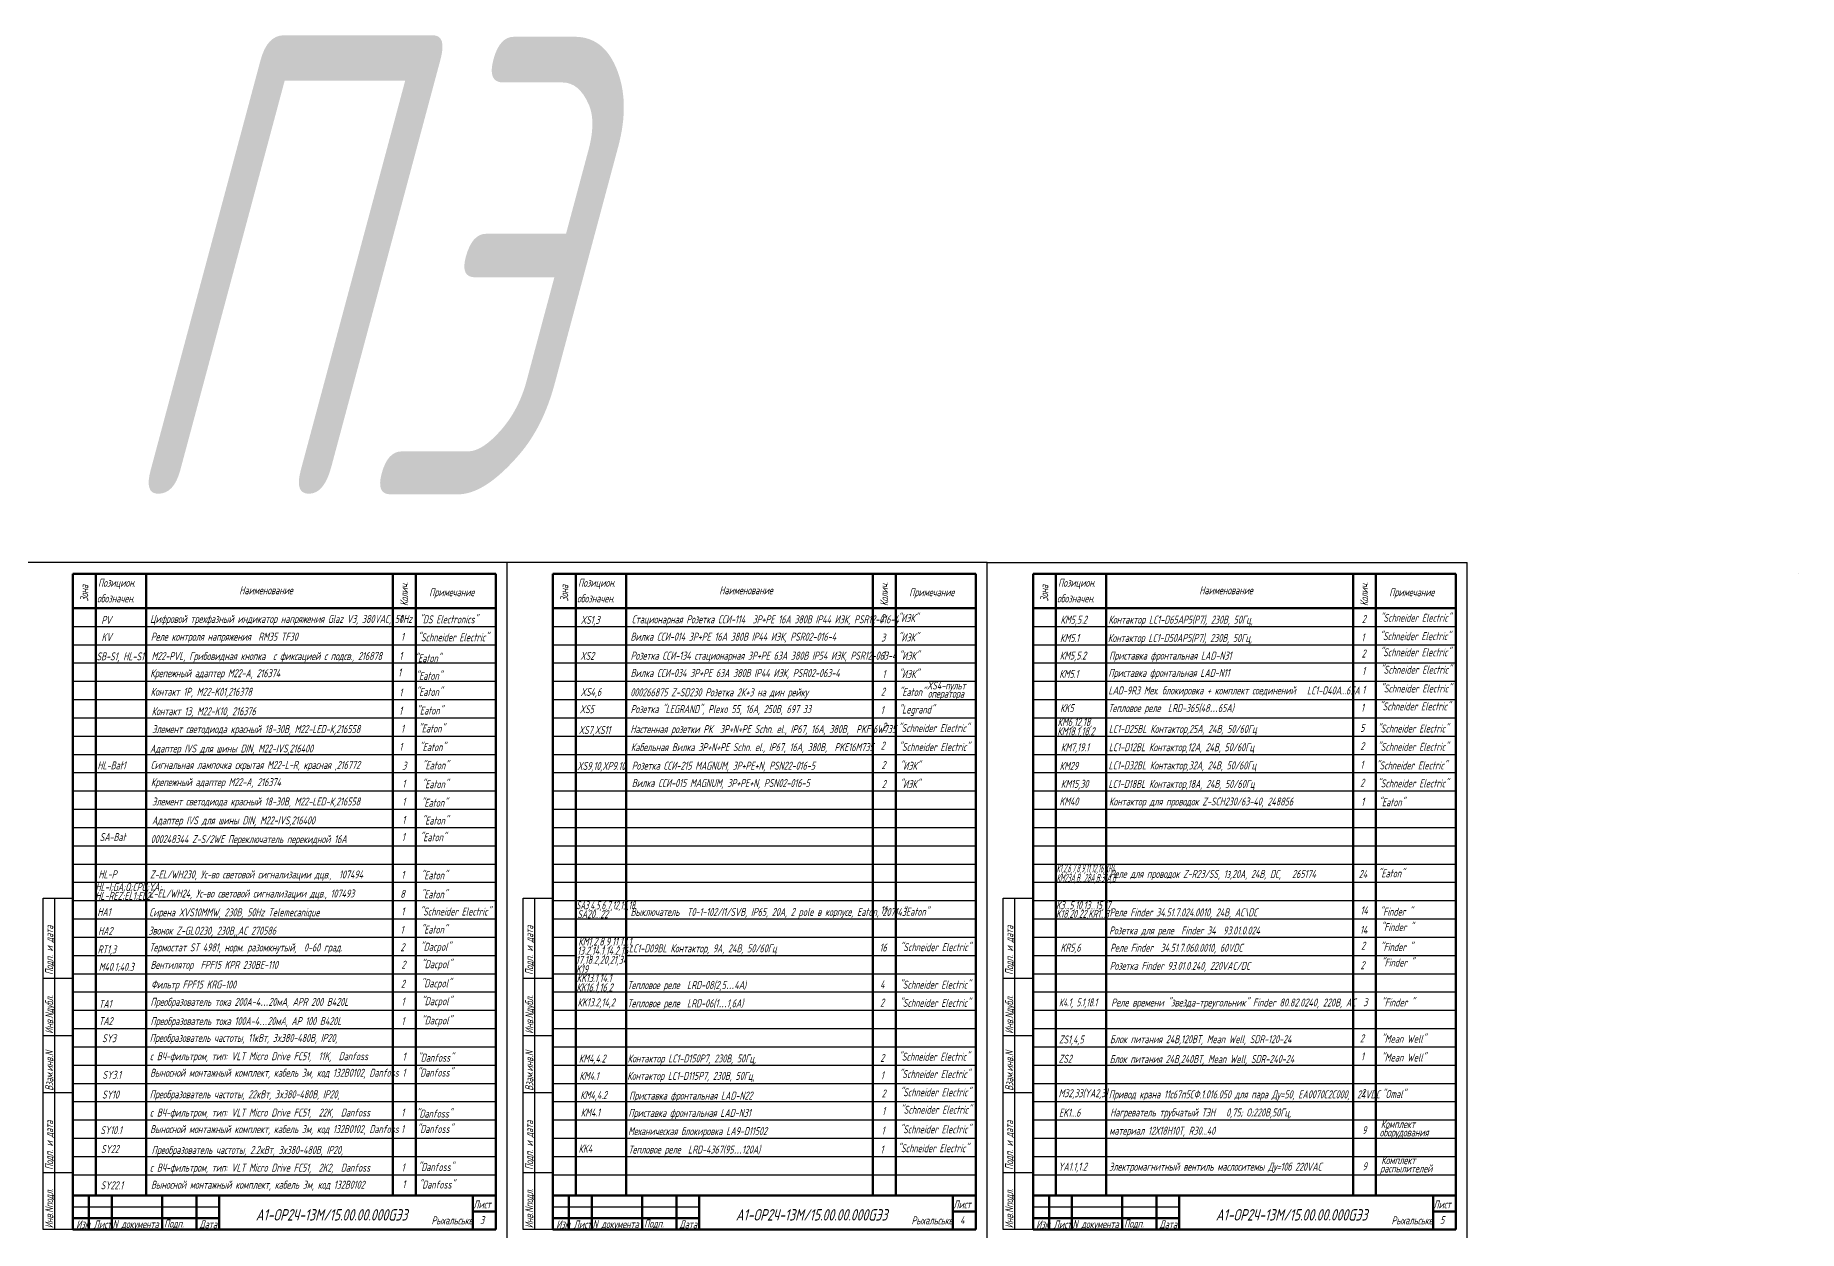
# Model space of a CAD drawing. Header units: millimetres. Extents: x 14016 to 19364, y 4274 to 5404.
# Drawn here: x 14440 to 15211, y 4575 to 5098 of the extents above; entities that cross this region are included whole.
import ezdxf
from ezdxf.enums import TextEntityAlignment as Align

# ---------------------------------------------------------------- set-up
doc = ezdxf.new("R2010")
doc.units = ezdxf.units.MM
doc.header["$LTSCALE"] = 15
doc.layers.add('0.35 TEXT', color=7, linetype='Continuous', lineweight=35)
doc.layers.add('LWT 0.6', color=7, linetype='Continuous', lineweight=50)
doc.styles.add('34', font='gost.shx', dxfattribs={"width": 0.8, "oblique": 15, "height": 3.5})
doc.styles.add('35', font='gost.shx', dxfattribs={"width": 0.7, "oblique": 15, "height": 5})

msp = doc.modelspace()

# ---------------------------------------------------------------- linework, layer by layer
for p, q in [((14646, 4867.56, -0.02), (14436, 4867.56, -0.02)), ((14646, 4570.56, -0.02), (14646, 4867.56, -0.02)), ((14856, 4867.56, -0.02), (14646, 4867.56, -0.02)), ((14856, 4867.56, -0.02), (15066, 4867.56, -0.02)), ((14856, 4570.56, -0.02), (14856, 4867.56, -0.02)), ((15066, 4570.56, -0.02), (15066, 4867.56, -0.02)), ((15211, 4862.56, -0.02), (15211, 4862.56, -0.02)), ((14456, 4839.56, -0.02), (14641, 4839.56, -0.02)), ((14666, 4839.56, -0.02), (14851, 4839.56, -0.02)), ((14876, 4839.56, -0.02), (15061, 4839.56, -0.02)), ((14456, 4831.56, -0.02), (14641, 4831.56, -0.02)), ((14666, 4831.56, -0.02), (14851, 4831.56, -0.02)), ((14876, 4831.56, -0.02), (15061, 4831.56, -0.02)), ((14456, 4823.56, -0.02), (14641, 4823.56, -0.02)), ((14666, 4823.56, -0.02), (14851, 4823.56, -0.02)), ((14876, 4823.56, -0.02), (15061, 4823.56, -0.02)), ((14456, 4815.56, -0.02), (14641, 4815.56, -0.02)), ((14666, 4815.56, -0.02), (14851, 4815.56, -0.02)), ((14876, 4815.56, -0.02), (15061, 4815.56, -0.02)), ((14456, 4807.56, -0.02), (14641, 4807.56, -0.02)), ((14666, 4807.56, -0.02), (14851, 4807.56, -0.02)), ((14876, 4807.56, -0.02), (15061, 4807.56, -0.02)), ((14456, 4799.56, -0.02), (14641, 4799.56, -0.02)), ((14666, 4799.56, -0.02), (14851, 4799.56, -0.02)), ((14876, 4799.56, -0.02), (15061, 4799.56, -0.02)), ((14456, 4791.56, -0.02), (14641, 4791.56, -0.02)), ((14666, 4791.56, -0.02), (14851, 4791.56, -0.02)), ((14876, 4791.56, -0.02), (15061, 4791.56, -0.02)), ((14456, 4783.56, -0.02), (14641, 4783.56, -0.02)), ((14666, 4783.56, -0.02), (14851, 4783.56, -0.02)), ((14876, 4783.56, -0.02), (15061, 4783.56, -0.02)), ((14456, 4775.56, -0.02), (14641, 4775.56, -0.02)), ((14666, 4775.56, -0.02), (14851, 4775.56, -0.02)), ((14876, 4775.56, -0.02), (15061, 4775.56, -0.02)), ((14456, 4767.56, -0.02), (14641, 4767.56, -0.02)), ((14666, 4767.56, -0.02), (14851, 4767.56, -0.02)), ((14876, 4767.56, -0.02), (15061, 4767.56, -0.02)), ((14456, 4759.56, -0.02), (14641, 4759.56, -0.02)), ((14666, 4759.56, -0.02), (14851, 4759.56, -0.02)), ((14876, 4759.56, -0.02), (15061, 4759.56, -0.02)), ((14456, 4751.56, -0.02), (14641, 4751.56, -0.02)), ((14666, 4751.56, -0.02), (14851, 4751.56, -0.02)), ((14876, 4751.56, -0.02), (15061, 4751.56, -0.02)), ((14456, 4743.56, -0.02), (14641, 4743.56, -0.02)), ((14666, 4743.56, -0.02), (14851, 4743.56, -0.02)), ((14876, 4743.56, -0.02), (15061, 4743.56, -0.02)), ((14456, 4735.56, -0.02), (14641, 4735.56, -0.02)), ((14666, 4735.56, -0.02), (14851, 4735.56, -0.02)), ((14876, 4735.56, -0.02), (15061, 4735.56, -0.02)), ((14456, 4727.56, -0.02), (14641, 4727.56, -0.02)), ((14666, 4727.56, -0.02), (14851, 4727.56, -0.02)), ((14876, 4727.56, -0.02), (15061, 4727.56, -0.02)), ((14443, 4575.56, -0.02), (14443, 4720.56, -0.02)), ((14443, 4720.56, -0.02), (14456, 4720.56, -0.02)), ((14448, 4575.56, -0.02), (14448, 4720.56, -0.02)), ((14456, 4719.56, -0.02), (14641, 4719.56, -0.02)), ((14653, 4575.56, -0.02), (14653, 4720.56, -0.02)), ((14653, 4720.56, -0.02), (14666, 4720.56, -0.02)), ((14658, 4575.56, -0.02), (14658, 4720.56, -0.02)), ((14666, 4719.56, -0.02), (14851, 4719.56, -0.02)), ((14863, 4575.56, -0.02), (14863, 4720.56, -0.02)), ((14863, 4720.56, -0.02), (14876, 4720.56, -0.02)), ((14868, 4575.56, -0.02), (14868, 4720.56, -0.02)), ((14876, 4719.56, -0.02), (15061, 4719.56, -0.02)), ((14456, 4711.56, -0.02), (14641, 4711.56, -0.02)), ((14666, 4711.56, -0.02), (14851, 4711.56, -0.02)), ((14876, 4711.56, -0.02), (15061, 4711.56, -0.02)), ((14456, 4703.56, -0.02), (14641, 4703.56, -0.02)), ((14666, 4703.56, -0.02), (14851, 4703.56, -0.02)), ((14876, 4703.56, -0.02), (15061, 4703.56, -0.02)), ((14456, 4695.56, -0.02), (14641, 4695.56, -0.02)), ((14666, 4695.56, -0.02), (14676, 4695.56, -0.02)), ((14698, 4695.56, -0.02), (14851, 4695.56, -0.02)), ((14876, 4695.56, -0.02), (15061, 4695.56, -0.02)), ((14443, 4685.56, -0.02), (14456, 4685.56, -0.02)), ((14456, 4687.56, -0.02), (14641, 4687.56, -0.02)), ((14653, 4685.56, -0.02), (14666, 4685.56, -0.02)), ((14666, 4687.56, -0.02), (14851, 4687.56, -0.02)), ((14863, 4685.56, -0.02), (14876, 4685.56, -0.02)), ((14876, 4687.56, -0.02), (15061, 4687.56, -0.02)), ((14456, 4679.56, -0.02), (14641, 4679.56, -0.02)), ((14666, 4679.56, -0.02), (14676, 4679.56, -0.02)), ((14676, 4679.56, -0.02), (14851, 4679.56, -0.02)), ((14876, 4679.56, -0.02), (15061, 4679.56, -0.02)), ((14456, 4671.56, -0.02), (14641, 4671.56, -0.02)), ((14666, 4671.56, -0.02), (14851, 4671.56, -0.02)), ((14876, 4671.56, -0.02), (15061, 4671.56, -0.02)), ((14443, 4660.56, -0.02), (14456, 4660.56, -0.02)), ((14456, 4663.56, -0.02), (14641, 4663.56, -0.02)), ((14653, 4660.56, -0.02), (14666, 4660.56, -0.02)), ((14666, 4663.56, -0.02), (14851, 4663.56, -0.02)), ((14863, 4660.56, -0.02), (14876, 4660.56, -0.02)), ((14876, 4663.56, -0.02), (15061, 4663.56, -0.02)), ((14456, 4655.56, -0.02), (14641, 4655.56, -0.02)), ((14666, 4655.56, -0.02), (14851, 4655.56, -0.02)), ((14876, 4655.56, -0.02), (15061, 4655.56, -0.02)), ((14456, 4647.56, -0.02), (14641, 4647.56, -0.02)), ((14666, 4647.56, -0.02), (14851, 4647.56, -0.02)), ((14876, 4647.56, -0.02), (15061, 4647.56, -0.02)), ((14456, 4639.56, -0.02), (14641, 4639.56, -0.02)), ((14456, 4639.56, -0.02), (14641, 4639.56, -0.02)), ((14666, 4639.56, -0.02), (14698, 4639.56, -0.02)), ((14666, 4639.56, -0.02), (14676, 4639.56, -0.02)), ((14698, 4639.56, -0.02), (14851, 4639.56, -0.02)), ((14698, 4639.56, -0.02), (14851, 4639.56, -0.02)), ((14876, 4639.56, -0.02), (15061, 4639.56, -0.02)), ((14876, 4639.56, -0.02), (15061, 4639.56, -0.02)), ((14443, 4635.56, -0.02), (14456, 4635.56, -0.02)), ((14456, 4631.56, -0.02), (14641, 4631.56, -0.02)), ((14653, 4635.56, -0.02), (14666, 4635.56, -0.02)), ((14666, 4631.56, -0.02), (14851, 4631.56, -0.02)), ((14863, 4635.56, -0.02), (14876, 4635.56, -0.02)), ((14876, 4631.56, -0.02), (15061, 4631.56, -0.02)), ((14456, 4623.56, -0.02), (14641, 4623.56, -0.02)), ((14666, 4623.56, -0.02), (14851, 4623.56, -0.02)), ((14876, 4623.56, -0.02), (15061, 4623.56, -0.02)), ((14456, 4615.56, -0.02), (14641, 4615.56, -0.02)), ((14456, 4615.56, -0.02), (14641, 4615.56, -0.02)), ((14666, 4615.56, -0.02), (14851, 4615.56, -0.02)), ((14666, 4615.56, -0.02), (14851, 4615.56, -0.02)), ((14876, 4615.56, -0.02), (15061, 4615.56, -0.02)), ((14876, 4615.56, -0.02), (15061, 4615.56, -0.02)), ((14456, 4607.56, -0.02), (14641, 4607.56, -0.02)), ((14456, 4607.56, -0.02), (14641, 4607.56, -0.02)), ((14666, 4607.56, -0.02), (14851, 4607.56, -0.02)), ((14666, 4607.56, -0.02), (14851, 4607.56, -0.02)), ((14876, 4607.56, -0.02), (15061, 4607.56, -0.02)), ((14876, 4607.56, -0.02), (15061, 4607.56, -0.02)), ((14443, 4600.56, -0.02), (14456, 4600.56, -0.02)), ((14456, 4599.56, -0.02), (14641, 4599.56, -0.02)), ((14653, 4600.56, -0.02), (14666, 4600.56, -0.02)), ((14666, 4599.56, -0.02), (14851, 4599.56, -0.02)), ((14863, 4600.56, -0.02), (14876, 4600.56, -0.02)), ((14876, 4599.56, -0.02), (15061, 4599.56, -0.02)), ((14456, 4585.56, -0.02), (14520, 4585.56, -0.02)), ((14666, 4585.56, -0.02), (14730, 4585.56, -0.02)), ((14876, 4585.56, -0.02), (14940, 4585.56, -0.02)), ((14456, 4575.56, -0.02), (14443, 4575.56, -0.02)), ((14666, 4575.56, -0.02), (14653, 4575.56, -0.02)), ((14876, 4575.56, -0.02), (14863, 4575.56, -0.02))]:
    msp.add_line(p, q)
at = {"layer": 'LWT 0.6'}
for p, q in [((14456, 4862.56, -0.02), (14641, 4862.56, -0.02)), ((14456, 4575.56, -0.02), (14456, 4862.56, -0.02)), ((14466, 4862.56, -0.02), (14466, 4590.56, -0.02)), ((14488, 4862.56, -0.02), (14488, 4590.56, -0.02)), ((14596, 4862.56, -0.02), (14596, 4590.56, -0.02)), ((14606, 4862.56, -0.02), (14606, 4590.56, -0.02)), ((14641, 4862.56, -0.02), (14641, 4575.56, -0.02)), ((14666, 4862.56, -0.02), (14851, 4862.56, -0.02)), ((14666, 4575.56, -0.02), (14666, 4862.56, -0.02)), ((14676, 4862.56, -0.02), (14676, 4791.56, -0.02)), ((14698, 4862.56, -0.02), (14698, 4590.56, -0.02)), ((14806, 4862.56, -0.02), (14806, 4590.56, -0.02)), ((14816, 4862.56, -0.02), (14816, 4590.56, -0.02)), ((14851, 4862.56, -0.02), (14851, 4575.56, -0.02)), ((14876, 4862.56, -0.02), (15061, 4862.56, -0.02)), ((14876, 4575.56, -0.02), (14876, 4862.56, -0.02)), ((14886, 4862.56, -0.02), (14886, 4791.56, -0.02)), ((14908, 4862.56, -0.02), (14908, 4590.56, -0.02)), ((15016, 4862.56, -0.02), (15016, 4590.56, -0.02)), ((15026, 4862.56, -0.02), (15026, 4590.56, -0.02)), ((15061, 4862.56, -0.02), (15061, 4575.56, -0.02)), ((14456, 4847.56, -0.02), (14641, 4847.56, -0.02)), ((14666, 4847.56, -0.02), (14851, 4847.56, -0.02)), ((14876, 4847.56, -0.02), (15061, 4847.56, -0.02)), ((14676, 4791.56, -0.02), (14676, 4590.56, -0.02)), ((14886, 4791.56, -0.02), (14886, 4590.56, -0.02)), ((14641, 4590.56, -0.02), (14456, 4590.56, -0.02)), ((14463, 4590.56, -0.02), (14463, 4575.56, -0.02)), ((14473, 4590.56, -0.02), (14473, 4575.56, -0.02)), ((14495, 4590.56, -0.02), (14495, 4575.56, -0.02)), ((14510, 4590.56, -0.02), (14510, 4575.56, -0.02)), ((14520, 4590.56, -0.02), (14520, 4575.56, -0.02)), ((14631, 4590.56, -0.02), (14631, 4575.56, -0.02)), ((14851, 4590.56, -0.02), (14666, 4590.56, -0.02)), ((14673, 4590.56, -0.02), (14673, 4575.56, -0.02)), ((14683, 4590.56, -0.02), (14683, 4575.56, -0.02)), ((14705, 4590.56, -0.02), (14705, 4575.56, -0.02)), ((14720, 4590.56, -0.02), (14720, 4575.56, -0.02)), ((14730, 4590.56, -0.02), (14730, 4575.56, -0.02)), ((14841, 4590.56, -0.02), (14841, 4575.56, -0.02)), ((15061, 4590.56, -0.02), (14876, 4590.56, -0.02)), ((14883, 4590.56, -0.02), (14883, 4575.56, -0.02)), ((14893, 4590.56, -0.02), (14893, 4575.56, -0.02)), ((14915, 4590.56, -0.02), (14915, 4575.56, -0.02)), ((14930, 4590.56, -0.02), (14930, 4575.56, -0.02)), ((14940, 4590.56, -0.02), (14940, 4575.56, -0.02)), ((15051, 4590.56, -0.02), (15051, 4575.56, -0.02)), ((14641, 4583.56, -0.02), (14631, 4583.56, -0.02)), ((14851, 4583.56, -0.02), (14841, 4583.56, -0.02)), ((15061, 4583.56, -0.02), (15051, 4583.56, -0.02)), ((14520, 4580.56, -0.02), (14456, 4580.56, -0.02)), ((14641, 4575.56, -0.02), (14456, 4575.56, -0.02)), ((14730, 4580.56, -0.02), (14666, 4580.56, -0.02)), ((14851, 4575.56, -0.02), (14666, 4575.56, -0.02)), ((14940, 4580.56, -0.02), (14876, 4580.56, -0.02)), ((15061, 4575.56, -0.02), (14876, 4575.56, -0.02))]:
    msp.add_line(p, q, dxfattribs=at)

# ---------------------------------------------------------------- texts
at = {"layer": '0.35 TEXT', "style": '34', "oblique": 15}
for s, height, width, p in [('ПЭ', 200, 0.75, (14472.86, 4896.95)), ('обозначен.', 3.5, 0.75, (14466.53, 4850.05, -0.02)), ('Позицион.', 3.5, 0.75, (14466.97, 4856.91, -0.02)), ('Наименование', 3.5, 0.75, (14528.76, 4853.61, -0.02)), ('Примечание', 3.5, 0.75, (14611.83, 4852.76, -0.02)), ('обозначен.', 3.5, 0.75, (14676.53, 4850.05, -0.02)), ('Позицион.', 3.5, 0.75, (14676.97, 4856.91, -0.02)), ('Наименование', 3.5, 0.75, (14738.76, 4853.61, -0.02)), ('Примечание', 3.5, 0.75, (14821.83, 4852.76, -0.02)), ('обозначен.', 3.5, 0.75, (14886.53, 4850.05, -0.02)), ('Позицион.', 3.5, 0.75, (14886.97, 4856.91, -0.02)), ('Наименование', 3.5, 0.75, (14948.76, 4853.61, -0.02)), ('Примечание', 3.5, 0.75, (15031.83, 4852.76, -0.02)), ('"DS Electronics"', 3.5, 0.75, (14607.59, 4840.88, -0.02)), ('2', 3.5, 0.75, (14809.24, 4841.52, -0.02)), ('"ИЭК"', 3.5, 0.75, (14816.84, 4841.48, -0.02)), ('"Schneider Electric"', 3.5, 0.75, (15027.84, 4841.56, -0.02)), ('РV', 3.5, 0.75, (14468.37, 4840.62, -0.02)), ('Цифровой трехфазный индикатор напряжения Glaz V3, 380VAC, 50Hz', 3.5, 0.75, (14489.72, 4841.07, -0.02)), ('1', 3.5, 0.75, (14598.66, 4841.14, -0.02)), ('XS1,3', 3.5, 0.75, (14678.12, 4840.65, -0.02)), ('Стационарная Розетка ССИ-114  3Р+РЕ 16А 380В IP44 ИЭК, PSR12-016-4 ', 3.5, 0.75, (14700.45, 4840.89, -0.02)), ('КМ5,5.2', 3.5, 0.75, (14888.01, 4840.74, -0.02)), ('Контактор LC1-D65AP5(P7), 230В, 50Гц,', 3.5, 0.75, (14908.98, 4840.77, -0.02)), ('2', 3.5, 0.75, (15019.86, 4841.04, -0.02)), ('"Schneider Electric"', 3.5, 0.75, (15027.64, 4833.53, -0.02)), ('KV', 3.5, 0.75, (14468.49, 4833.13, -0.02)), ('Реле контроля напряжения  RM35 TF30', 3.5, 0.75, (14490.07, 4833.31, -0.02)), ('1', 3.5, 0.75, (14599.48, 4833.23, -0.02)), ('"Schneider Electric"', 3.5, 0.75, (14606.76, 4833.02, -0.02)), ('Вилка ССИ-014 3Р+РЕ 16А 380В IP44 ИЭК, PSR02-016-4 ', 3.5, 0.75, (14699.91, 4833.3, -0.02)), ('3', 3.5, 0.75, (14809.58, 4832.93, -0.02)), ('"ИЭК"', 3.5, 0.75, (14816.94, 4833, -0.02)), ('КМ5.1', 3.5, 0.75, (14887.81, 4832.72, -0.02)), ('Контактор LC1-D50AP5(P7), 230В, 50Гц,', 3.5, 0.75, (14908.78, 4832.75, -0.02)), ('1', 3.5, 0.75, (15019.66, 4833.01, -0.02)), ('"Schneider Electric"', 3.5, 0.75, (15027.74, 4826.47, -0.02)), ('SB-S1, HL-S1', 3.5, 0.75, (14466.27, 4824.69, -0.02)), ('M22-PVL, Грибовидная кнопка  c фиксацией с подсв., 216878', 3.5, 0.75, (14490.38, 4824.83, -0.02)), ('1', 3.5, 0.75, (14598.74, 4824.86, -0.02)), ('"Eaton"', 3.5, 0.75, (14605.5, 4823.86, -0.02)), ('XS2', 3.5, 0.75, (14677.95, 4824.91, -0.02)), ('Розетка ССИ-134 стационарная 3Р+РЕ 63А 380В IP54 ИЭК, PSR12-063-4 ', 3.5, 0.75, (14699.97, 4825, -0.02)), ('1', 3.5, 0.75, (14809.96, 4825.28, -0.02)), ('"ИЭК"', 3.5, 0.75, (14817.25, 4824.95, -0.02)), ('КМ5,5.2', 3.5, 0.75, (14887.69, 4825.04, -0.02)), ('Приставка фронтальная LAD-N31', 3.5, 0.75, (14909.29, 4825.02, -0.02)), ('2', 3.5, 0.75, (15019.76, 4825.94, -0.02)), ('"Schneider Electric"', 3.5, 0.75, (15027.96, 4818.85, -0.02)), ('Крепежный адаптер M22-A, 216374', 3.5, 0.75, (14489.78, 4817.31, -0.02)), ('1', 3.5, 0.75, (14598.22, 4817.62, -0.02)), ('"Eaton"', 3.5, 0.75, (14605.92, 4816.16, -0.02)), ('Вилка ССИ-034 3Р+РЕ 63А 380В IP44 ИЭК, PSR02-063-4 ', 3.5, 0.75, (14699.97, 4817.41, -0.02)), ('1', 3.5, 0.75, (14810.11, 4816.96, -0.02)), ('"ИЭК"', 3.5, 0.75, (14817.17, 4816.98, -0.02)), ('XS4-пульт ', 3.5, 0.75, (14829.6, 4811.95, -0.02)), ('КМ5.1', 3.5, 0.75, (14887.49, 4817.01, -0.02)), ('Приставка фронтальная LAD-N11', 3.5, 0.75, (14908.98, 4817.46, -0.02)), ('1', 3.5, 0.75, (15019.98, 4818.33, -0.02)), ('"Schneider Electric"', 3.5, 0.75, (15028.01, 4810.62, -0.02)), ('Контакт 1P, M22-K01,216378', 3.5, 0.75, (14489.96, 4809.19, -0.02)), ('1', 3.5, 0.75, (14598.74, 4808.87, -0.02)), ('"Eaton"', 3.5, 0.75, (14605.98, 4809.11, -0.02)), ('XS4,6', 3.5, 0.75, (14678.09, 4809.13, -0.02)), ('000266875 Z-SD230 Розетка 2К+З на дин рейку', 3.5, 0.75, (14699.82, 4808.96, -0.02)), ('2', 3.5, 0.75, (14809.47, 4809.23, -0.02)), ('"Eaton"', 3.5, 0.75, (14817.37, 4809.08, -0.02)), ('оператора ', 3.5, 0.75, (14829.94, 4808.37, -0.02)), ('LAD-9R3 Мех. блокировка + комплект соединений   LC1-D40A...65A', 3.5, 0.75, (14908.98, 4809.77, -0.02)), ('1', 3.5, 0.75, (15020.03, 4810.09, -0.02)), ('"Schneider Electric"', 3.5, 0.75, (15027.49, 4802.8, -0.02)), ('Контакт 1З, M22-K10, 216376', 3.5, 0.75, (14490.42, 4800.67, -0.02)), ('1', 3.5, 0.75, (14598.68, 4800.91, -0.02)), ('"Eaton"', 3.5, 0.75, (14606.29, 4800.98, -0.02)), ('XS5', 3.5, 0.75, (14677.71, 4801.57, -0.02)), ('Розетка "LEGRAND", Plexo 55, 16А, 250В, 697 33', 3.5, 0.75, (14699.94, 4801.62, -0.02)), ('1', 3.5, 0.75, (14809.35, 4801.17, -0.02)), ('"Legrand"', 3.5, 0.75, (14817.25, 4801.43, -0.02)), ('КМ6,12,18,', 3.5, 0.75, (14886.75, 4795.95, -0.02)), ('КK5', 3.5, 0.75, (14887.86, 4802.04, -0.02)), ('Тепловое реле  LRD-365(48…65A)', 3.5, 0.75, (14908.97, 4802.07, -0.02)), ('1', 3.5, 0.75, (15019.51, 4802.28, -0.02)), ('Элемент светодиода красный 18-30В, M22-LED-К,216558', 3.5, 0.75, (14490.62, 4792.86, -0.02)), ('1', 3.5, 0.75, (14599.5, 4793.05, -0.02)), ('"Eaton"', 3.5, 0.75, (14607.11, 4793.12, -0.02)), ('XS7,XS11', 3.5, 0.75, (14677.25, 4792.45, -0.02)), ('Настенная розетки РК  3P+N+PE Schn. el., IP67, 16A, 380B,  PKF16W735 ', 3.5, 0.75, (14699.85, 4792.86, -0.02)), ('2', 3.5, 0.75, (14809.98, 4793.95, -0.02)), ('"Schneider Electric"', 3.5, 0.75, (14817, 4793.29, -0.02)), ('КМ18.1,18.2', 3.5, 0.75, (14886.63, 4791.88, -0.02)), ('LC1-D25BL Контактор,25А, 24В, 50/60Гц', 3.5, 0.75, (14909.16, 4792.93, -0.02)), ('5', 3.5, 0.75, (15019.14, 4793.4, -0.02)), ('"Schneider Electric"', 3.5, 0.75, (15026.66, 4793.1, -0.02)), ('Адаптер IVS для шины DIN, M22-IVS,216400', 3.5, 0.75, (14489.76, 4784.36, -0.02)), ('1', 3.5, 0.75, (14598.74, 4785.08, -0.02)), ('"Eaton"', 3.5, 0.75, (14607.53, 4784.99, -0.02)), ('Кабельная Вилка 3P+N+PE Schn. el., IP67, 16A, 380B,  PKE16M735 ', 3.5, 0.75, (14700.08, 4784.96, -0.02)), ('2', 3.5, 0.75, (14809.37, 4785.62, -0.02)), ('"Schneider Electric"', 3.5, 0.75, (14817.22, 4785.02, -0.02)), ('КМ7,19.1', 3.5, 0.75, (14888.19, 4784.9, -0.02)), ('LC1-D12BL Контактор,12А, 24В, 50/60Гц', 3.5, 0.75, (14909.16, 4784.93, -0.02)), ('2', 3.5, 0.75, (15019.14, 4785.4, -0.02)), ('"Schneider Electric"', 3.5, 0.75, (15026.66, 4785.1, -0.02)), ('HL-Bat1', 3.5, 0.75, (14466.7, 4776.97, -0.02)), ('Сигнальная лампочка скрытая M22-L-R, красная ,216772', 3.5, 0.75, (14490, 4777.17, -0.02)), ('3', 3.5, 0.75, (14600.05, 4776.85, -0.02)), ('"Eaton"', 3.5, 0.75, (14608.75, 4776.98, -0.02)), ('XS9,10,XP9.10', 3.5, 0.75, (14676.63, 4776.74, -0.02)), ('Розетка ССИ-215 MAGNUM, 3Р+РЕ+N, PSN22-016-5 ', 3.5, 0.75, (14700.47, 4776.85, -0.02)), ('2', 3.5, 0.75, (14809.71, 4777.14, -0.02)), ('"ИЭК"', 3.5, 0.75, (14817.75, 4776.8, -0.02)), ('КМ29', 3.5, 0.75, (14887.64, 4776.75, -0.02)), ('LC1-D32BL Контактор,32А, 24В, 50/60Гц', 3.5, 0.75, (14909.05, 4776.98, -0.02)), ('1', 3.5, 0.75, (15019.21, 4777.24, -0.02)), ('"Schneider Electric"', 3.5, 0.75, (15026.11, 4776.95, -0.02)), ('Крепежный адаптер M22-A, 216374', 3.5, 0.75, (14490.11, 4769.64, -0.02)), ('1', 3.5, 0.75, (14600.05, 4768.94, -0.02)), ('"Eaton"', 3.5, 0.75, (14608.6, 4768.72, -0.02)), ('Вилка ССИ-015 MAGNUM, 3Р+РЕ+N, PSN02-016-5 ', 3.5, 0.75, (14700.47, 4769.26, -0.02)), ('2', 3.5, 0.75, (14809.86, 4768.81, -0.02)), ('"ИЭК"', 3.5, 0.75, (14817.67, 4768.83, -0.02)), ('КМ15,30', 3.5, 0.75, (14888.19, 4768.9, -0.02)), ('LC1-D18BL Контактор,18А, 24В, 50/60Гц', 3.5, 0.75, (14909.01, 4768.87, -0.02)), ('2', 3.5, 0.75, (15019.14, 4769.4, -0.02)), ('"Schneider Electric"', 3.5, 0.75, (15026.66, 4769.1, -0.02)), ('Элемент светодиода красный 18-30В, M22-LED-К,216558', 3.5, 0.75, (14490.6, 4761.18, -0.02)), ('1', 3.5, 0.75, (14600.05, 4761.03, -0.02)), ('"Eaton"', 3.5, 0.75, (14608.29, 4760.62, -0.02)), ('KM40', 3.5, 0.75, (14887.56, 4761.2, -0.02)), ('Контактор для проводок Z-SCH230/63-40, 248856', 3.5, 0.75, (14909.23, 4761.17, -0.02)), ('1', 3.5, 0.75, (15019.58, 4761.11, -0.02)), ('"Eaton"', 3.5, 0.75, (15027.17, 4760.84, -0.02)), ('Адаптер IVS для шины DIN, M22-IVS,216400', 3.5, 0.75, (14490.58, 4752.91, -0.02)), ('1', 3.5, 0.75, (14600.05, 4753.11, -0.02)), ('"Eaton"', 3.5, 0.75, (14608.6, 4752.82, -0.02)), ('SA-Bat', 3.5, 0.75, (14467.67, 4745.6, -0.02)), ('000248344 Z-S/2WЕ Переключатель перекидной 16А', 3.5, 0.75, (14490, 4744.7, -0.02)), ('1', 3.5, 0.75, (14599.85, 4745.65, -0.02)), ('"Eaton"', 3.5, 0.75, (14607.77, 4745.52, -0.02)), ('HL-P', 3.5, 0.75, (14467.15, 4729.32, -0.02)), ('Z-EL/WH230, Ус-во световой сигнализации дцв.,  107494 ', 3.5, 0.75, (14489.68, 4729.24, -0.02)), ('1', 3.5, 0.75, (14599.65, 4729.07, -0.02)), ('"Eaton"', 3.5, 0.75, (14608.22, 4728.85, -0.02)), ('К1,2,6,7,8,9,11,12,16,KR4', 3.5, 0.54602, (14886.23, 4731.95, -0.02)), ('КM23A,B...28A,B:31A,B', 3.5, 0.575665, (14886.26, 4727.72, -0.02)), ('Реле для проводок Z-R23/SS, 1з,20A, 24В, DС,   265174', 3.5, 0.75, (14909.54, 4729.47, -0.02)), ('24', 3.5, 0.75, (15018.49, 4729.43, -0.02)), ('"Eaton"', 3.5, 0.75, (15026.95, 4729.73, -0.02)), ('HL-REZ;EL1;EL2', 3.5, 0.75, (14465.78, 4719.87, -0.02)), ('HL-I;GA;Q;CPU;YA;', 3.5, 0.75, (14465.87, 4723.75, -0.02)), ('Z-EL/WH24, Ус-во световой сигнализации дцв., 107493', 3.5, 0.75, (14489.23, 4720.9, -0.02)), ('8', 3.5, 0.75, (14599.2, 4720.74, -0.02)), ('"Eaton"', 3.5, 0.75, (14608.16, 4720.53, -0.02)), ('HA1', 3.5, 0.75, (14466.68, 4712.84, -0.02)), ('Сирена XVS10MMW, 230B, 50Hz Telemecanique', 3.5, 0.75, (14489.41, 4712.66, -0.02)), ('1', 3.5, 0.75, (14599.64, 4713.12, -0.02)), ('"Schneider Electric"', 3.5, 0.75, (14607.74, 4713.01, -0.02)), ('SA3,4,5,6,7,12,15,18', 3.5, 0.66677, (14676.1, 4715.76, -0.02)), ('SA20...22', 3.5, 0.75, (14676.6, 4711.86, -0.02)), ('Выключатель  T0-1-102/I1/SVB, IP65, 20A, 2 pole в корпусе, Eaton, 207143 ', 3.5, 0.75, (14699.96, 4712.84, -0.02)), ('11', 3.5, 0.75, (14809.27, 4713.68, -0.02)), ('"Eaton"', 3.5, 0.75, (14818.94, 4712.93, -0.02)), ('K3...5,10,13...15,17,', 3.5, 0.708209, (14886.09, 4715.77, -0.02)), ('K18,20,22,KR1...3', 3.5, 0.708209, (14886.09, 4712, -0.02)), ('Реле Finder 34.51.7.024.0010, 24В, AC\\DC', 3.5, 0.75, (14909.51, 4712.65, -0.02)), ('14', 3.5, 0.75, (15019.29, 4713.55, -0.02)), ('"Finder "', 3.5, 0.75, (15027.69, 4712.95, -0.02)), ('HA2', 3.5, 0.75, (14467.01, 4704.51, -0.02)), ('Звонок Z-GLO230, 230B,,AC 270586 ', 3.5, 0.75, (14489.01, 4704.64, -0.02)), ('1', 3.5, 0.75, (14599.3, 4705.02, -0.02)), ('"Eaton"', 3.5, 0.75, (14608.16, 4705.13, -0.02)), ('Розетка для реле  Finder 34  93.01.0.024', 3.5, 0.75, (14909.34, 4704.72, -0.02)), ('14', 3.5, 0.75, (15019.04, 4705.01, -0.02)), ('"Finder "', 3.5, 0.75, (15028.13, 4706.19, -0.02)), ('RT1,3', 3.5, 0.75, (14466.81, 4696.45, -0.02)), ('Термоcтат ST 4981, норм. разомкнутый,  0-60 град. ', 3.5, 0.75, (14489.46, 4697.32, -0.02)), ('2', 3.5, 0.75, (14599.24, 4697.4, -0.02)), ('"Dacpol"', 3.5, 0.8, (14607.94, 4697.59, -0.02)), ('13.2,14.1,14.2,16,', 3.5, 0.75, (14676.57, 4695.89, -0.02)), ('КМ1,2,8,9,11,13.1,', 3.5, 0.75, (14677.05, 4699.88, -0.02)), ('LC1-D09BL Контактор, 9А, 24В, 50/60Гц', 3.5, 0.75, (14699.21, 4696.9, -0.02)), ('16', 3.5, 0.75, (14808.86, 4697.25, -0.02)), ('"Schneider Electric"', 3.5, 0.75, (14817.81, 4697.42, -0.02)), ('KR5,6', 3.5, 0.75, (14888.03, 4697.21, -0.02)), ('Реле Finder  34.51.7.060.0010, 60VDC', 3.5, 0.75, (14909.74, 4697.16, -0.02)), ('2', 3.5, 0.75, (15019.51, 4698.07, -0.02)), ('"Finder "', 3.5, 0.75, (15027.91, 4697.47, -0.02)), ('M40.1;40.3', 3.5, 0.75, (14467.26, 4688.81, -0.02)), ('Вентилятор  FPF15 KPR 230BE-110  ', 3.5, 0.75, (14489.91, 4689.68, -0.02)), ('2', 3.5, 0.75, (14599.69, 4689.76, -0.02)), ('"Dacpol"', 3.5, 0.8, (14608.39, 4689.95, -0.02)), ('K19', 3.5, 0.75, (14676.06, 4687.79, -0.02)), ('17,18.2,20,21,34', 3.5, 0.75, (14675.97, 4691.88, -0.02)), ('Розетка Finder 93.01.0.240, 220VAC/DC', 3.5, 0.75, (14909.56, 4689.24, -0.02)), ('2', 3.5, 0.75, (15019.26, 4689.53, -0.02)), ('"Finder "', 3.5, 0.75, (15028.35, 4690.7, -0.02)), ('Фильтр FPF15 KRG-100', 3.5, 0.75, (14490.19, 4681.08, -0.02)), ('2', 3.5, 0.75, (14599.46, 4681.4, -0.02)), ('"Dacpol"', 3.5, 0.8, (14608.16, 4681.59, -0.02)), ('КK16.1,16,2', 3.5, 0.75, (14676.27, 4679.82, -0.02)), ('КK13.1,14.1', 3.5, 0.75, (14676.37, 4683.95, -0.02)), ('Тепловое реле  LRD-08(2,5…4A)', 3.5, 0.75, (14698.58, 4680.85, -0.02)), ('4', 3.5, 0.75, (14809.09, 4681.15, -0.02)), ('"Schneider Electric"', 3.5, 0.75, (14817.56, 4681.02, -0.02)), ('TA1', 3.5, 0.75, (14467.26, 4672.61, -0.02)), ('Преобразователь тока 200А-4…20мА, APR 200 B420L', 3.5, 0.75, (14489.91, 4673.48, -0.02)), ('1', 3.5, 0.75, (14599.69, 4673.56, -0.02)), ('"Dacpol"', 3.5, 0.8, (14608.39, 4673.75, -0.02)), ('КK13.2,14,2', 3.5, 0.75, (14676.74, 4673.26, -0.02)), ('Тепловое реле  LRD-06(1…1,6A)', 3.5, 0.75, (14698.58, 4672.85, -0.02)), ('2', 3.5, 0.75, (14809.09, 4673.15, -0.02)), ('"Schneider Electric"', 3.5, 0.75, (14817.56, 4673.02, -0.02)), ('К4.1, 5.1,18.1', 3.5, 0.681944, (14887.36, 4673.25, -0.02)), ('Реле времени "звезда-треугольник" Finder 80.82.0240, 220В, AC', 3.5, 0.769177, (14910.18, 4673.2)), ('3', 3.5, 0.8, (15020.47, 4673.33)), ('"Finder "', 3.5, 0.8, (15028.38, 4673.23)), ('TA2', 3.5, 0.75, (14467.26, 4665.06, -0.02)), ('Преобразователь тока 100А-4…20мА, AP 100 B420L', 3.5, 0.75, (14489.91, 4665.07, -0.02)), ('1', 3.5, 0.75, (14599.69, 4665.15, -0.02)), ('"Dacpol"', 3.5, 0.8, (14608.39, 4665.35, -0.02)), ('SY3', 3.5, 0.75, (14468.73, 4657.56, -0.02)), ('Преобразователь частоты, 11кВт, 3x380-480В, IP20, ', 3.5, 0.75, (14489.57, 4657.7, -0.02)), ('ZS1,4,5', 3.5, 0.75, (14887.32, 4657.04, -0.02)), ('Блок питания 24В,120ВТ, Mean Well, SDR-120-24', 3.5, 0.75, (14909.66, 4657.15, -0.02)), ('2', 3.5, 0.75, (15019.03, 4657.52, -0.04)), ('"Mean Well"', 3.5, 0.8, (15028.38, 4657.31)), ('c ВЧ-фильтром, тип: VLT Micro Drive FC51,  11K,  Danfoss', 3.5, 0.75, (14489.57, 4649.7, -0.02)), ('1', 3.5, 0.75, (14600.19, 4649.51, -0.02)), ('"Danfoss"', 3.5, 0.75, (14606.7, 4649.05, -0.02)), ('КМ4,4.2', 3.5, 0.75, (14677.32, 4648.68, -0.02)), ('Контактор LC1-D150P7, 230В, 50Гц,', 3.5, 0.75, (14698.65, 4648.71, -0.02)), ('2', 3.5, 0.75, (14809.17, 4648.97, -0.02)), ('"Schneider Electric"', 3.5, 0.75, (14817.15, 4649.5, -0.02)), ('1', 3.5, 0.75, (15019.48, 4649.64, -0.04)), ('"Mean Well"', 3.5, 0.8, (15028.38, 4649.13)), ('SY3.1', 3.5, 0.75, (14468.88, 4641.55, -0.02)), ('Выносной монтажный комплект, кабель 3м, код 132В0102, Danfoss', 3.5, 0.75, (14489.76, 4642.46, -0.02)), ('1', 3.5, 0.75, (14600.1, 4642.48, -0.02)), ('"Danfoss"', 3.5, 0.75, (14606.44, 4642.52, -0.02)), ('КМ4.1', 3.5, 0.75, (14677.54, 4641.06, -0.02)), ('Контактор LC1-D115P7, 230В, 50Гц,', 3.5, 0.75, (14698.51, 4641.09, -0.02)), ('1', 3.5, 0.75, (14809.39, 4641.35, -0.02)), ('"Schneider Electric"', 3.5, 0.75, (14817.37, 4641.88, -0.02)), ('ZS2', 3.5, 0.75, (14887.2, 4648.59, -0.02)), ('Блок питания 24В,240ВТ, Mean Well, SDR-240-24', 3.5, 0.75, (14909.54, 4648.46, -0.02)), ('2', 3.5, 0.75, (14809.76, 4633.38, -0.02)), ('"Schneider Electric"', 3.5, 0.75, (14817.74, 4633.9, -0.02)), ('M32,33(YA2,3)', 3.5, 0.75, (14887.19, 4633.5, -0.02)), ('2', 3.5, 0.75, (15019.48, 4633.63, -0.02)), (' "Omal"', 3.5, 0.8, (15027.01, 4633.14)), ('SY10', 3.5, 0.75, (14468.73, 4632.9, -0.02)), ('Преобразователь частоты, 22кВт, 3x380-480В, IP20, ', 3.5, 0.75, (14489.57, 4633.04, -0.02)), ('КМ4,4.2', 3.5, 0.75, (14677.91, 4632.69, -0.02)), ('Приставка фронтальная LAD-N22 ', 3.5, 0.75, (14699.29, 4632.45, -0.02)), ('1', 3.5, 0.75, (14809.98, 4625.76, -0.02)), ('"Schneider Electric"', 3.5, 0.75, (14817.96, 4626.28, -0.02)), ('Привод крана 11с67п5СФ.1.016.050 для пара Ду=50, EA0070С2С000,  24VDC', 3.5, 0.75, (14909.15, 4633, -0.02)), ('c ВЧ-фильтром, тип: VLT Micro Drive FC51,  22K,  Danfoss', 3.5, 0.75, (14489.57, 4625.04, -0.02)), ('Выносной монтажный комплект, кабель 3м, код 132В0102, Danfoss', 3.5, 0.75, (14489.76, 4617.79, -0.02)), ('1', 3.5, 0.75, (14599.51, 4617.82, -0.02)), ('1', 3.5, 0.75, (14599.6, 4625.04, -0.02)), ('"Danfoss"', 3.5, 0.75, (14606.12, 4624.58, -0.02)), ('"Danfoss"', 3.5, 0.75, (14606.44, 4617.86, -0.02)), ('КМ4.1', 3.5, 0.75, (14678.13, 4625.07, -0.02)), ('Приставка фронтальная LAD-N31', 3.5, 0.75, (14698.98, 4624.89, -0.02)), ('"Schneider Electric"', 3.5, 0.75, (14817.71, 4617.7, -0.02)), ('EK1...6', 3.5, 0.75, (14887.38, 4625, -0.02)), ('Нагреватель трубчатый ТЭН   0,75; О;220В,50Гц,', 3.5, 0.75, (14909.76, 4625.09, -0.02)), ('Комплект ', 3.5, 0.75, (15028.16, 4620, -0.02)), ('SY10.1', 3.5, 0.75, (14467.99, 4617.34, -0.02)), ('Механическая блокировка LA9-D11502', 3.5, 0.75, (14698.85, 4616.91, -0.02)), ('1', 3.5, 0.75, (14809.73, 4617.18, -0.02)), ('"Schneider Electric"', 3.5, 0.75, (14816.78, 4609.41, -0.02)), ('материал 12Х18Н10Т, R30...40', 3.5, 0.75, (14909.36, 4617.09, -0.02)), ('9', 3.5, 0.75, (15019.98, 4617.33, -0.02)), ('оборудования', 3.5, 0.75, (15027.65, 4616.36, -0.02)), ('SY22', 3.5, 0.75, (14468.24, 4609.06, -0.02)), ('Преобразователь частоты, 2.2кВт, 3x380-480В, IP20, ', 3.5, 0.75, (14490.4, 4608.67, -0.02)), ('КK4', 3.5, 0.75, (14677.17, 4609.24, -0.02)), ('Тепловое реле  LRD-4367(95…120A)', 3.5, 0.75, (14699.01, 4608.84, -0.02)), ('1', 3.5, 0.75, (14809.26, 4608.88, -0.02)), ('Комплект ', 3.5, 0.75, (15028.34, 4604.19, -0.02)), ('c ВЧ-фильтром, тип: VLT Micro Drive FC51,  2K2,  Danfoss', 3.5, 0.75, (14489.59, 4600.92, -0.02)), ('1', 3.5, 0.75, (14599.74, 4601.01, -0.02)), ('"Danfoss"', 3.5, 0.75, (14606.91, 4601.21, -0.02)), ('YA1.1,1.2', 3.5, 0.75, (14887.04, 4601.38, -0.02)), ('Электромагнитный вентиль маслоситемы Ду=10б 220VAC', 3.5, 0.75, (14909.24, 4601.35, -0.02)), ('9', 3.5, 0.75, (15020.15, 4601.52, -0.02)), ('распылителей', 3.5, 0.75, (15027.83, 4600.55, -0.02)), ('SY22.1', 3.5, 0.75, (14468.09, 4593.2, -0.02)), ('Выносной монтажный комплект, кабель 3м, код 132В0102', 3.5, 0.75, (14490.15, 4593.45, -0.02)), ('1', 3.5, 0.75, (14600.11, 4593.69, -0.02)), ('"Danfoss"', 3.5, 0.75, (14607.28, 4593.52, -0.02)), ('Лист', 3.5, 0.75, (14631.11, 4584.84, -0.02)), ('Лист', 3.5, 0.75, (14841.11, 4584.84, -0.02)), ('Лист', 3.5, 0.75, (15051.11, 4584.84, -0.02)), ('Изм Лист', 3.5, 0.75, (14457.39, 4576.1, -0.02)), ('N документа', 3.5, 0.75, (14473.32, 4576.22, -0.02)), ('Подп.', 3.5, 0.75, (14495.86, 4576.47, -0.02)), ('Дата', 3.5, 0.75, (14511.31, 4576.13, -0.02)), ('Рыхальське ', 3.5, 0.75, (14612.82, 4577.85, -0.02)), ('3', 3.5, 0.75, (14634.07, 4577.98, -0.02)), ('Изм Лист', 3.5, 0.75, (14667.39, 4576.1, -0.02)), ('N документа', 3.5, 0.75, (14683.32, 4576.22, -0.02)), ('Подп.', 3.5, 0.75, (14705.86, 4576.47, -0.02)), ('Дата', 3.5, 0.75, (14721.31, 4576.13, -0.02)), ('Рыхальське ', 3.5, 0.75, (14822.82, 4577.85, -0.02)), ('4', 3.5, 0.75, (14844.07, 4577.98, -0.02)), ('Изм Лист', 3.5, 0.75, (14877.39, 4576.1, -0.02)), ('N документа', 3.5, 0.75, (14893.32, 4576.22, -0.02)), ('Подп.', 3.5, 0.75, (14915.86, 4576.47, -0.02)), ('Дата', 3.5, 0.75, (14931.31, 4576.13, -0.02)), ('Рыхальське ', 3.5, 0.75, (15032.82, 4577.85, -0.02)), ('5', 3.5, 0.75, (15054.07, 4577.98, -0.02))]:
    msp.add_text(s, height=height, dxfattribs=dict(at, width=width)).set_placement(p)
at = {"layer": '0.35 TEXT', "style": '34', "oblique": 15, "width": 0.75}
for s, p in [('Зона', (14462.67, 4850.49, -0.02)), ('Колич.', (14602.64, 4848.48, -0.02)), ('Зона', (14672.67, 4850.49, -0.02)), ('Колич.', (14812.64, 4848.48, -0.02)), ('Зона', (14882.67, 4850.49, -0.02)), ('Колич.', (15022.64, 4848.48, -0.02)), ('Подп. и дата', (14447.34, 4687.03, -0.02)), ('Подп. и дата', (14657.34, 4687.03, -0.02)), ('Подп. и дата', (14867.34, 4687.03, -0.02)), ('Инв.Nдубл.', (14447.34, 4661.27, -0.02)), ('Инв.Nдубл.', (14657.34, 4661.27, -0.02)), ('Инв.Nдубл.', (14867.34, 4661.27, -0.02)), ('Взам.инв.N', (14447.34, 4636.29, -0.02)), ('Взам.инв.N', (14657.34, 4636.29, -0.02)), ('Взам.инв.N', (14867.34, 4636.29, -0.02)), ('Подп. и дата', (14447.29, 4601.71, -0.02)), ('Подп. и дата', (14657.29, 4601.71, -0.02)), ('Подп. и дата', (14867.29, 4601.71, -0.02)), ('Инв.Nподл.', (14447.34, 4576.18, -0.02)), ('Инв.Nподл.', (14657.34, 4576.18, -0.02)), ('Инв.Nподл.', (14867.34, 4576.18, -0.02))]:
    msp.add_text(s, height=3.5, rotation=90, dxfattribs=at).set_placement(p)
at = {"layer": '0.35 TEXT', "style": '35', "oblique": 15, "width": 0.865952}
for p, p2 in [((14535.97, 4579.53, -0.02), (14602.32, 4579.53, -0.02)), ((14745.97, 4579.53, -0.02), (14812.32, 4579.53, -0.02)), ((14955.97, 4579.53, -0.02), (15022.32, 4579.53, -0.02))]:
    msp.add_text('А1-ОР2Ч-13М/15.00.00.000GЭ3', height=5, dxfattribs=at).set_placement(p, p2, align=Align.FIT)

doc.saveas('drawing.dxf')
